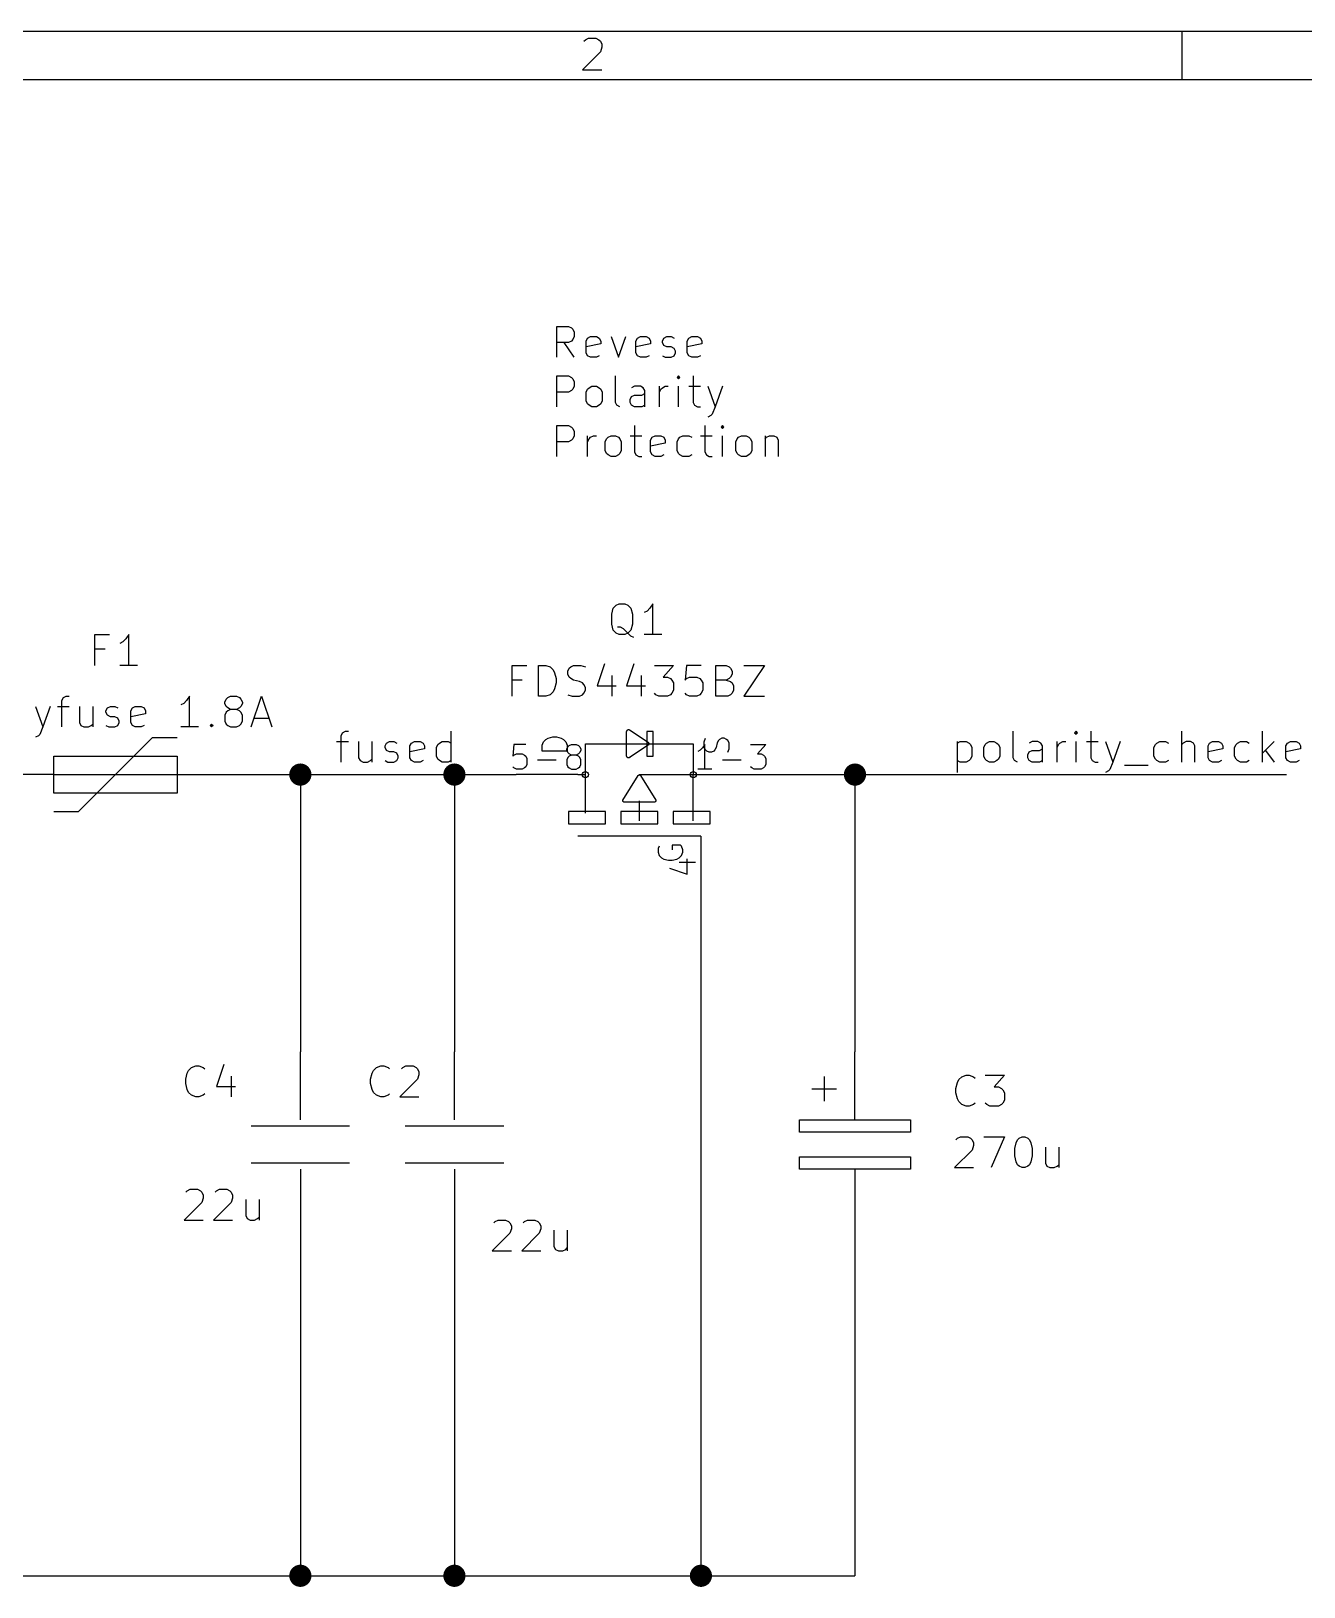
# Model space of a CAD drawing. Extents: x 0.4 to 11.3, y -7.9 to -0.4.
# Drawn here: x 2.463 to 4.528, y -2.918 to -0.394 of the extents above; entities that cross this region are included whole.
import ezdxf

# ---------------------------------------------------------------- set-up
doc = ezdxf.new("R2010")
doc.units = 0
doc.header["$MEASUREMENT"] = 0
for name, color, linetype in [('BLUE3', 171, 'CONTINUOUS'), ('CYAN2', 4, 'CONTINUOUS'), ('GRAY1', 251, 'CONTINUOUS'), ('GREEN3', 91, 'CONTINUOUS'), ('RED2', 1, 'CONTINUOUS'), ('RED3', 11, 'CONTINUOUS')]:
    doc.layers.add(name, color=color, linetype=linetype)

msp = doc.modelspace()

# ---------------------------------------------------------------- linework, layer by layer
at = {"layer": 'BLUE3', "linetype": 'CONTINUOUS'}
for p, q in [((3.31601, -0.922709), (3.31601, -0.872709)), ((3.31601, -0.872709), (3.33506, -0.872709)), ((3.33506, -0.872709), (3.33982, -0.875091)), ((3.33982, -0.875091), (3.3422, -0.877472)), ((3.3422, -0.877472), (3.34458, -0.882232)), ((3.34458, -0.882232), (3.34458, -0.889378)), ((3.33506, -0.898902), (3.31601, -0.898902)), ((3.34458, -0.922709), (3.32792, -0.898902)), ((3.33982, -0.89652), (3.33506, -0.898902)), ((3.3422, -0.894138), (3.33982, -0.89652)), ((3.34458, -0.889378), (3.3422, -0.894138)), ((3.36363, -0.89652), (3.36601, -0.891756)), ((3.36363, -0.915567), (3.36363, -0.89652)), ((3.38744, -0.90128), (3.36363, -0.906043)), ((3.36601, -0.891756), (3.37078, -0.889378)), ((3.37078, -0.889378), (3.3803, -0.889378)), ((3.3803, -0.889378), (3.38506, -0.891756)), ((3.38506, -0.891756), (3.38744, -0.89652)), ((3.38744, -0.89652), (3.38744, -0.90128)), ((3.40411, -0.889378), (3.41602, -0.922709)), ((3.41602, -0.922709), (3.42792, -0.889378)), ((3.44459, -0.89652), (3.44696, -0.891756)), ((3.44459, -0.915567), (3.44459, -0.89652)), ((3.46839, -0.90128), (3.44459, -0.906043)), ((3.44696, -0.891756), (3.45173, -0.889378)), ((3.45173, -0.889378), (3.46125, -0.889378)), ((3.46125, -0.889378), (3.46601, -0.891756)), ((3.46601, -0.891756), (3.46839, -0.89652)), ((3.46839, -0.89652), (3.46839, -0.90128)), ((3.48744, -0.89652), (3.48982, -0.891756)), ((3.48744, -0.898902), (3.48744, -0.89652)), ((3.48982, -0.903661), (3.48744, -0.898902)), ((3.48982, -0.891756), (3.49459, -0.889378)), ((3.49459, -0.906043), (3.48982, -0.903661)), ((3.49459, -0.889378), (3.50173, -0.889378)), ((3.50173, -0.906043), (3.49459, -0.906043)), ((3.50173, -0.889378), (3.50649, -0.891756)), ((3.50649, -0.908425), (3.50173, -0.906043)), ((3.50887, -0.913185), (3.50649, -0.908425)), ((3.52792, -0.89652), (3.5303, -0.891756)), ((3.52792, -0.915567), (3.52792, -0.89652)), ((3.55173, -0.90128), (3.52792, -0.906043)), ((3.5303, -0.891756), (3.53506, -0.889378)), ((3.53506, -0.889378), (3.54459, -0.889378)), ((3.54459, -0.889378), (3.54935, -0.891756)), ((3.54935, -0.891756), (3.55173, -0.89652)), ((3.55173, -0.89652), (3.55173, -0.90128)), ((3.36601, -0.920331), (3.36363, -0.915567)), ((3.37078, -0.922709), (3.36601, -0.920331)), ((3.3803, -0.922709), (3.37078, -0.922709)), ((3.38506, -0.920331), (3.3803, -0.922709)), ((3.44696, -0.920331), (3.44459, -0.915567)), ((3.45173, -0.922709), (3.44696, -0.920331)), ((3.46125, -0.922709), (3.45173, -0.922709)), ((3.46601, -0.920331), (3.46125, -0.922709)), ((3.48744, -0.920331), (3.4922, -0.922709)), ((3.4922, -0.922709), (3.50173, -0.922709)), ((3.50173, -0.922709), (3.50649, -0.920331)), ((3.50649, -0.920331), (3.50887, -0.915567)), ((3.50887, -0.915567), (3.50887, -0.913185)), ((3.5303, -0.920331), (3.52792, -0.915567)), ((3.53506, -0.922709), (3.5303, -0.920331)), ((3.54459, -0.922709), (3.53506, -0.922709)), ((3.54935, -0.920331), (3.54459, -0.922709)), ((3.31601, -1.00321), (3.31601, -0.953209)), ((3.31601, -0.953209), (3.33506, -0.953209)), ((3.33506, -0.953209), (3.33982, -0.955591)), ((3.33982, -0.955591), (3.3422, -0.957972)), ((3.3422, -0.957972), (3.34458, -0.962732)), ((3.41125, -0.996067), (3.41125, -0.953209)), ((3.51363, -0.953209), (3.51125, -0.955591)), ((3.51125, -0.955591), (3.51363, -0.957972)), ((3.51601, -0.955591), (3.51363, -0.953209)), ((3.51363, -0.953209), (3.51363, -0.957972)), ((3.51363, -0.957972), (3.51601, -0.955591)), ((3.53744, -0.953209), (3.53744, -0.996067)), ((3.33506, -0.979402), (3.31601, -0.979402)), ((3.33982, -0.97702), (3.33506, -0.979402)), ((3.3422, -0.974638), (3.33982, -0.97702)), ((3.34458, -0.969878), (3.3422, -0.974638)), ((3.34458, -0.962732), (3.34458, -0.969878)), ((3.36363, -0.979402), (3.36601, -0.974638)), ((3.36363, -0.993685), (3.36363, -0.979402)), ((3.36601, -0.974638), (3.36839, -0.972256)), ((3.36839, -0.972256), (3.37316, -0.969878)), ((3.37316, -0.969878), (3.3803, -0.969878)), ((3.3803, -0.969878), (3.38506, -0.972256)), ((3.38506, -0.972256), (3.38744, -0.974638)), ((3.38744, -0.974638), (3.38982, -0.979402)), ((3.38982, -0.979402), (3.38982, -0.993685)), ((3.4422, -0.969878), (3.43744, -0.972256)), ((3.43744, -0.986543), (3.4422, -0.984161)), ((3.45172, -0.969878), (3.4422, -0.969878)), ((3.4422, -0.984161), (3.45411, -0.984161)), ((3.45648, -0.972256), (3.45172, -0.969878)), ((3.45411, -0.984161), (3.45887, -0.98178)), ((3.45887, -0.97702), (3.45648, -0.972256)), ((3.45887, -1.00321), (3.45887, -0.97702)), ((3.48267, -1.00321), (3.48267, -0.969878)), ((3.48267, -0.979402), (3.48506, -0.974638)), ((3.48506, -0.974638), (3.48744, -0.972256)), ((3.48744, -0.972256), (3.4922, -0.969878)), ((3.4922, -0.969878), (3.49696, -0.969878)), ((3.51363, -1.00321), (3.51363, -0.969878)), ((3.5303, -0.969878), (3.54934, -0.969878)), ((3.56125, -0.969878), (3.57315, -1.00321)), ((3.58506, -0.969878), (3.57315, -1.00321)), ((3.36601, -0.998449), (3.36363, -0.993685)), ((3.36839, -1.00083), (3.36601, -0.998449)), ((3.37316, -1.00321), (3.36839, -1.00083)), ((3.3803, -1.00321), (3.37316, -1.00321)), ((3.38506, -1.00083), (3.3803, -1.00321)), ((3.38744, -0.998449), (3.38506, -1.00083)), ((3.38982, -0.993685), (3.38744, -0.998449)), ((3.41363, -1.00083), (3.41125, -0.996067)), ((3.41839, -1.00321), (3.41363, -1.00083)), ((3.43506, -0.991303), (3.43744, -0.986543)), ((3.43506, -0.996067), (3.43506, -0.991303)), ((3.43744, -1.00083), (3.43506, -0.996067)), ((3.4422, -1.00321), (3.43744, -1.00083)), ((3.45411, -1.00321), (3.4422, -1.00321)), ((3.45887, -1.00083), (3.45411, -1.00321)), ((3.53744, -0.996067), (3.53982, -1.00083)), ((3.53982, -1.00083), (3.54458, -1.00321)), ((3.54458, -1.00321), (3.54934, -1.00321)), ((3.57315, -1.00321), (3.56839, -1.01511)), ((3.31601, -1.08371), (3.31601, -1.03371)), ((3.31601, -1.03371), (3.33506, -1.03371)), ((3.33506, -1.03371), (3.33982, -1.03609)), ((3.4422, -1.03371), (3.4422, -1.07657)), ((3.55649, -1.03371), (3.55649, -1.07657)), ((3.56601, -1.0175), (3.56125, -1.01988)), ((3.56839, -1.01511), (3.56601, -1.0175)), ((3.58506, -1.03371), (3.58268, -1.03609)), ((3.58744, -1.03609), (3.58506, -1.03371)), ((3.58506, -1.03371), (3.58506, -1.03847)), ((3.33506, -1.0599), (3.31601, -1.0599)), ((3.33982, -1.05752), (3.33506, -1.0599)), ((3.33982, -1.03609), (3.3422, -1.03847)), ((3.3422, -1.05514), (3.33982, -1.05752)), ((3.3422, -1.03847), (3.34458, -1.04323)), ((3.34458, -1.05038), (3.3422, -1.05514)), ((3.34458, -1.04323), (3.34458, -1.05038)), ((3.36601, -1.08371), (3.36601, -1.05038)), ((3.36601, -1.0599), (3.36839, -1.05514)), ((3.36839, -1.05514), (3.37078, -1.05276)), ((3.37078, -1.05276), (3.37554, -1.05038)), ((3.37554, -1.05038), (3.3803, -1.05038)), ((3.39459, -1.0599), (3.39696, -1.05514)), ((3.39459, -1.07419), (3.39459, -1.0599)), ((3.39696, -1.05514), (3.39935, -1.05276)), ((3.39935, -1.05276), (3.40411, -1.05038)), ((3.40411, -1.05038), (3.41125, -1.05038)), ((3.41125, -1.05038), (3.41601, -1.05276)), ((3.41601, -1.05276), (3.41839, -1.05514)), ((3.41839, -1.05514), (3.42078, -1.0599)), ((3.42078, -1.0599), (3.42078, -1.07419)), ((3.43506, -1.05038), (3.45411, -1.05038)), ((3.46839, -1.05752), (3.47077, -1.05276)), ((3.46839, -1.07657), (3.46839, -1.05752)), ((3.47077, -1.05276), (3.47554, -1.05038)), ((3.47554, -1.05038), (3.48506, -1.05038)), ((3.48506, -1.05038), (3.48982, -1.05276)), ((3.48982, -1.05276), (3.4922, -1.05752)), ((3.4922, -1.05752), (3.4922, -1.06228)), ((3.51125, -1.0599), (3.51363, -1.05514)), ((3.51125, -1.07419), (3.51125, -1.0599)), ((3.51363, -1.05514), (3.51601, -1.05276)), ((3.51601, -1.05276), (3.52078, -1.05038)), ((3.52078, -1.05038), (3.5303, -1.05038)), ((3.5303, -1.05038), (3.53506, -1.05276)), ((3.54935, -1.05038), (3.56839, -1.05038)), ((3.58268, -1.03609), (3.58506, -1.03847)), ((3.58506, -1.03847), (3.58744, -1.03609)), ((3.58506, -1.08371), (3.58506, -1.05038)), ((3.60649, -1.0599), (3.60887, -1.05514)), ((3.60649, -1.07419), (3.60649, -1.0599)), ((3.60887, -1.05514), (3.61125, -1.05276)), ((3.61125, -1.05276), (3.61602, -1.05038)), ((3.61602, -1.05038), (3.62316, -1.05038)), ((3.62316, -1.05038), (3.62792, -1.05276)), ((3.62792, -1.05276), (3.6303, -1.05514)), ((3.6303, -1.05514), (3.63268, -1.0599)), ((3.63268, -1.0599), (3.63268, -1.07419)), ((3.65411, -1.05038), (3.65411, -1.08371)), ((3.65411, -1.05514), (3.65649, -1.05276)), ((3.65649, -1.05276), (3.66125, -1.05038)), ((3.66125, -1.05038), (3.66839, -1.05038)), ((3.66839, -1.05038), (3.67315, -1.05276)), ((3.67315, -1.05276), (3.67554, -1.05752)), ((3.67554, -1.05752), (3.67554, -1.08371)), ((3.39696, -1.07895), (3.39459, -1.07419)), ((3.39935, -1.08133), (3.39696, -1.07895)), ((3.40411, -1.08371), (3.39935, -1.08133)), ((3.41125, -1.08371), (3.40411, -1.08371)), ((3.41601, -1.08133), (3.41125, -1.08371)), ((3.41839, -1.07895), (3.41601, -1.08133)), ((3.42078, -1.07419), (3.41839, -1.07895)), ((3.4422, -1.07657), (3.44458, -1.08133)), ((3.44458, -1.08133), (3.44935, -1.08371)), ((3.44935, -1.08371), (3.45411, -1.08371)), ((3.4922, -1.06228), (3.46839, -1.06704)), ((3.47077, -1.08133), (3.46839, -1.07657)), ((3.47554, -1.08371), (3.47077, -1.08133)), ((3.48506, -1.08371), (3.47554, -1.08371)), ((3.48982, -1.08133), (3.48506, -1.08371)), ((3.51363, -1.07895), (3.51125, -1.07419)), ((3.51601, -1.08133), (3.51363, -1.07895)), ((3.52078, -1.08371), (3.51601, -1.08133)), ((3.5303, -1.08371), (3.52078, -1.08371)), ((3.53506, -1.08133), (3.5303, -1.08371)), ((3.55649, -1.07657), (3.55887, -1.08133)), ((3.55887, -1.08133), (3.56363, -1.08371)), ((3.56363, -1.08371), (3.56839, -1.08371)), ((3.60887, -1.07895), (3.60649, -1.07419)), ((3.61125, -1.08133), (3.60887, -1.07895)), ((3.61602, -1.08371), (3.61125, -1.08133)), ((3.62316, -1.08371), (3.61602, -1.08371)), ((3.62792, -1.08133), (3.62316, -1.08371)), ((3.6303, -1.07895), (3.62792, -1.08133)), ((3.63268, -1.07419), (3.6303, -1.07895))]:
    msp.add_line(p, q, dxfattribs=at)
at = {"layer": 'CYAN2', "linetype": 'CONTINUOUS'}
for p, q in [((3.40538, -1.33947), (3.40776, -1.32995)), ((3.40776, -1.32995), (3.41252, -1.32519)), ((3.41252, -1.32519), (3.41728, -1.3228)), ((3.41728, -1.3228), (3.4268, -1.3228)), ((3.4268, -1.3228), (3.43157, -1.32519)), ((3.43157, -1.32519), (3.43633, -1.32995)), ((3.43633, -1.32995), (3.43871, -1.33947)), ((3.46252, -1.33471), (3.45776, -1.33709)), ((3.46728, -1.32995), (3.46252, -1.33471)), ((3.47204, -1.3228), (3.46728, -1.32995)), ((3.47204, -1.3728), (3.47204, -1.3228)), ((3.40538, -1.35614), (3.40538, -1.33947)), ((3.40776, -1.36566), (3.40538, -1.35614)), ((3.41966, -1.3609), (3.4149, -1.3609)), ((3.42443, -1.36328), (3.41966, -1.3609)), ((3.43871, -1.35614), (3.43633, -1.36566)), ((3.43871, -1.33947), (3.43871, -1.35614)), ((2.56666, -1.4228), (2.56666, -1.3728)), ((2.56666, -1.3728), (2.59047, -1.3728)), ((2.6119, -1.38471), (2.60714, -1.38709)), ((2.61667, -1.37995), (2.6119, -1.38471)), ((2.62143, -1.3728), (2.61667, -1.37995)), ((2.62143, -1.4228), (2.62143, -1.3728)), ((3.41252, -1.37043), (3.40776, -1.36566)), ((3.41728, -1.3728), (3.41252, -1.37043)), ((3.4268, -1.3728), (3.41728, -1.3728)), ((3.43157, -1.37043), (3.42443, -1.36328)), ((3.43157, -1.37043), (3.4268, -1.3728)), ((3.43633, -1.36566), (3.43157, -1.37043)), ((3.43633, -1.37519), (3.43157, -1.37043)), ((3.44109, -1.37757), (3.43633, -1.37519)), ((3.48633, -1.3728), (3.45776, -1.3728)), ((2.58333, -1.39661), (2.56666, -1.39661)), ((2.63571, -1.4228), (2.60714, -1.4228)), ((3.24347, -1.4728), (3.24347, -1.4228)), ((3.24347, -1.4228), (3.26728, -1.4228)), ((3.28633, -1.4728), (3.28633, -1.4228)), ((3.28633, -1.4228), (3.29824, -1.4228)), ((3.29824, -1.4228), (3.30538, -1.42519)), ((3.30538, -1.42519), (3.31014, -1.42995)), ((3.31014, -1.42995), (3.31252, -1.43471)), ((3.31252, -1.43471), (3.3149, -1.44423)), ((3.33395, -1.43233), (3.33633, -1.42757)), ((3.33395, -1.43709), (3.33395, -1.43233)), ((3.33633, -1.44185), (3.33395, -1.43709)), ((3.33633, -1.42757), (3.33871, -1.42519)), ((3.33871, -1.42519), (3.34348, -1.4228)), ((3.34348, -1.4228), (3.35538, -1.4228)), ((3.35538, -1.4228), (3.36252, -1.42519)), ((3.39347, -1.42043), (3.38157, -1.45614)), ((3.44109, -1.42043), (3.42919, -1.45614)), ((3.47443, -1.4228), (3.50538, -1.4228)), ((3.50538, -1.4228), (3.48871, -1.44185)), ((3.5268, -1.4228), (3.52443, -1.44661)), ((3.55061, -1.4228), (3.5268, -1.4228)), ((3.57442, -1.4728), (3.57442, -1.4228)), ((3.57442, -1.4228), (3.59109, -1.4228)), ((3.59109, -1.4228), (3.59585, -1.42519)), ((3.59585, -1.42519), (3.59823, -1.42757)), ((3.59823, -1.42757), (3.60061, -1.43233)), ((3.60061, -1.43709), (3.59823, -1.44185)), ((3.60061, -1.43233), (3.60061, -1.43709)), ((3.61966, -1.4228), (3.65299, -1.4228)), ((3.65299, -1.4228), (3.61966, -1.4728)), ((3.26014, -1.44661), (3.24347, -1.44661)), ((3.31252, -1.4609), (3.31014, -1.46566)), ((3.3149, -1.45137), (3.31252, -1.4609)), ((3.3149, -1.44423), (3.3149, -1.45137)), ((3.33871, -1.44423), (3.33633, -1.44185)), ((3.34348, -1.44661), (3.33871, -1.44423)), ((3.353, -1.449), (3.34348, -1.44661)), ((3.35776, -1.45137), (3.353, -1.449)), ((3.36014, -1.45376), (3.35776, -1.45137)), ((3.36252, -1.45852), (3.36014, -1.45376)), ((3.36014, -1.46804), (3.36252, -1.46328)), ((3.36252, -1.46328), (3.36252, -1.45852)), ((3.38157, -1.45614), (3.41252, -1.45614)), ((3.40538, -1.43947), (3.40538, -1.4728)), ((3.42919, -1.45614), (3.46014, -1.45614)), ((3.453, -1.43947), (3.453, -1.4728)), ((3.48871, -1.44185), (3.49585, -1.44185)), ((3.49585, -1.44185), (3.50061, -1.44423)), ((3.50061, -1.44423), (3.503, -1.44661)), ((3.503, -1.44661), (3.50538, -1.45137)), ((3.50538, -1.46328), (3.503, -1.46804)), ((3.50538, -1.45137), (3.50538, -1.46328)), ((3.52443, -1.44661), (3.5268, -1.44423)), ((3.5268, -1.44423), (3.53157, -1.44185)), ((3.53157, -1.44185), (3.54347, -1.44185)), ((3.54347, -1.44185), (3.54823, -1.44423)), ((3.54823, -1.44423), (3.55061, -1.44661)), ((3.55061, -1.44661), (3.553, -1.45137)), ((3.553, -1.46328), (3.55061, -1.46804)), ((3.553, -1.45137), (3.553, -1.46328)), ((3.59109, -1.44661), (3.57442, -1.44661)), ((3.59585, -1.44423), (3.59109, -1.44661)), ((3.59109, -1.44661), (3.59823, -1.449)), ((3.59823, -1.44185), (3.59585, -1.44423)), ((3.59823, -1.449), (3.60061, -1.45137)), ((3.60061, -1.45137), (3.60299, -1.45614)), ((3.60299, -1.46328), (3.60061, -1.46804)), ((3.60299, -1.45614), (3.60299, -1.46328)), ((2.51309, -1.47995), (2.51547, -1.47519)), ((2.51309, -1.5228), (2.51309, -1.47995)), ((2.51547, -1.47519), (2.52024, -1.4728)), ((2.52024, -1.4728), (2.525, -1.4728)), ((2.71071, -1.48471), (2.70595, -1.48709)), ((2.71547, -1.47995), (2.71071, -1.48471)), ((2.72023, -1.4728), (2.71547, -1.47995)), ((2.72023, -1.5228), (2.72023, -1.4728)), ((2.77738, -1.48233), (2.77976, -1.47757)), ((2.77738, -1.48471), (2.77738, -1.48233)), ((2.77976, -1.48947), (2.77738, -1.48471)), ((2.77976, -1.47757), (2.78214, -1.47519)), ((2.78214, -1.47519), (2.7869, -1.4728)), ((2.7869, -1.4728), (2.79643, -1.4728)), ((2.79643, -1.4728), (2.80119, -1.47519)), ((2.80119, -1.47519), (2.80357, -1.47757)), ((2.80357, -1.47757), (2.80595, -1.48233)), ((2.80595, -1.48471), (2.80357, -1.48947)), ((2.80595, -1.48233), (2.80595, -1.48471)), ((2.82023, -1.5228), (2.8369, -1.4728)), ((2.8369, -1.4728), (2.85357, -1.5228)), ((3.29824, -1.4728), (3.28633, -1.4728)), ((3.30538, -1.47043), (3.29824, -1.4728)), ((3.31014, -1.46566), (3.30538, -1.47043)), ((3.33395, -1.47043), (3.34109, -1.4728)), ((3.34109, -1.4728), (3.353, -1.4728)), ((3.353, -1.4728), (3.35776, -1.47043)), ((3.35776, -1.47043), (3.36014, -1.46804)), ((3.47681, -1.47043), (3.47443, -1.46804)), ((3.48157, -1.4728), (3.47681, -1.47043)), ((3.49585, -1.4728), (3.48157, -1.4728)), ((3.50061, -1.47043), (3.49585, -1.4728)), ((3.503, -1.46804), (3.50061, -1.47043)), ((3.5268, -1.47043), (3.52443, -1.46804)), ((3.53157, -1.4728), (3.5268, -1.47043)), ((3.54347, -1.4728), (3.53157, -1.4728)), ((3.54823, -1.47043), (3.54347, -1.4728)), ((3.55061, -1.46804), (3.54823, -1.47043)), ((3.59347, -1.4728), (3.57442, -1.4728)), ((3.59823, -1.47043), (3.59347, -1.4728)), ((3.60061, -1.46804), (3.59823, -1.47043)), ((3.61966, -1.4728), (3.65299, -1.4728)), ((2.47024, -1.48947), (2.48214, -1.5228)), ((2.49404, -1.48947), (2.48214, -1.5228)), ((2.50595, -1.48947), (2.525, -1.48947)), ((2.54166, -1.48947), (2.54166, -1.51566)), ((2.56309, -1.48947), (2.56309, -1.5228)), ((2.58452, -1.49661), (2.5869, -1.49185)), ((2.58452, -1.499), (2.58452, -1.49661)), ((2.5869, -1.50376), (2.58452, -1.499)), ((2.5869, -1.49185), (2.59166, -1.48947)), ((2.59166, -1.50614), (2.5869, -1.50376)), ((2.59166, -1.48947), (2.5988, -1.48947)), ((2.5988, -1.50614), (2.59166, -1.50614)), ((2.5988, -1.48947), (2.60357, -1.49185)), ((2.60357, -1.50852), (2.5988, -1.50614)), ((2.60594, -1.51328), (2.60357, -1.50852)), ((2.60594, -1.51566), (2.60594, -1.51328)), ((2.625, -1.49661), (2.62737, -1.49185)), ((2.625, -1.51566), (2.625, -1.49661)), ((2.6488, -1.50137), (2.625, -1.50614)), ((2.62737, -1.49185), (2.63214, -1.48947)), ((2.63214, -1.48947), (2.64166, -1.48947)), ((2.64166, -1.48947), (2.64642, -1.49185)), ((2.64642, -1.49185), (2.6488, -1.49661)), ((2.6488, -1.49661), (2.6488, -1.50137)), ((2.77976, -1.499), (2.77738, -1.50376)), ((2.77738, -1.50376), (2.77738, -1.51328)), ((2.77738, -1.51328), (2.77976, -1.51804)), ((2.78214, -1.49185), (2.77976, -1.48947)), ((2.78214, -1.49661), (2.77976, -1.499)), ((2.7869, -1.49423), (2.78214, -1.49185)), ((2.7869, -1.49423), (2.78214, -1.49661)), ((2.79643, -1.49423), (2.7869, -1.49423)), ((2.80119, -1.49185), (2.79643, -1.49423)), ((2.80119, -1.49661), (2.79643, -1.49423)), ((2.80357, -1.48947), (2.80119, -1.49185)), ((2.80357, -1.499), (2.80119, -1.49661)), ((2.80595, -1.50376), (2.80357, -1.499)), ((2.80357, -1.51804), (2.80595, -1.51328)), ((2.80595, -1.51328), (2.80595, -1.50376)), ((2.825, -1.50852), (2.8488, -1.50852)), ((2.475, -1.53709), (2.47024, -1.53947)), ((2.47738, -1.53471), (2.475, -1.53709)), ((2.48214, -1.5228), (2.47738, -1.53471)), ((2.54166, -1.51566), (2.54404, -1.52043)), ((2.54404, -1.52043), (2.54881, -1.5228)), ((2.54881, -1.5228), (2.55595, -1.5228)), ((2.55595, -1.5228), (2.56071, -1.52043)), ((2.56071, -1.52043), (2.56309, -1.51804)), ((2.58452, -1.52043), (2.58928, -1.5228)), ((2.58928, -1.5228), (2.5988, -1.5228)), ((2.5988, -1.5228), (2.60357, -1.52043)), ((2.60357, -1.52043), (2.60594, -1.51566)), ((2.62737, -1.52043), (2.625, -1.51566)), ((2.63214, -1.5228), (2.62737, -1.52043)), ((2.64166, -1.5228), (2.63214, -1.5228)), ((2.64642, -1.52043), (2.64166, -1.5228)), ((2.73452, -1.5228), (2.70595, -1.5228)), ((2.75357, -1.52043), (2.75594, -1.51804)), ((2.75594, -1.5228), (2.75357, -1.52043)), ((2.75594, -1.51804), (2.75833, -1.52043)), ((2.75594, -1.51804), (2.75594, -1.5228)), ((2.75833, -1.52043), (2.75594, -1.5228)), ((2.77976, -1.51804), (2.78214, -1.52043)), ((2.78214, -1.52043), (2.7869, -1.5228)), ((2.7869, -1.5228), (2.79643, -1.5228)), ((2.79643, -1.5228), (2.80119, -1.52043)), ((2.80119, -1.52043), (2.80357, -1.51804)), ((2.7139, -2.09423), (2.71628, -2.08471)), ((2.7139, -2.10137), (2.7139, -2.09423)), ((2.71628, -2.08471), (2.71866, -2.07995)), ((2.71866, -2.07995), (2.72343, -2.07519)), ((2.72343, -2.07519), (2.73057, -2.0728)), ((2.73057, -2.0728), (2.73533, -2.0728)), ((2.73533, -2.0728), (2.74247, -2.07519)), ((2.74247, -2.07519), (2.74485, -2.07757)), ((2.7758, -2.07043), (2.7639, -2.10614)), ((2.78771, -2.08947), (2.78771, -2.1228)), ((3.0139, -2.09423), (3.01628, -2.08471)), ((3.0139, -2.10137), (3.0139, -2.09423)), ((3.01628, -2.08471), (3.01866, -2.07995)), ((3.01866, -2.07995), (3.02343, -2.07519)), ((3.02343, -2.07519), (3.03057, -2.0728)), ((3.03057, -2.0728), (3.03533, -2.0728)), ((3.03533, -2.0728), (3.04247, -2.07519)), ((3.04247, -2.07519), (3.04485, -2.07757)), ((3.09009, -2.09423), (3.06152, -2.1228)), ((3.0639, -2.07757), (3.06628, -2.07519)), ((3.06628, -2.07519), (3.07104, -2.0728)), ((3.07104, -2.0728), (3.08295, -2.0728)), ((3.08295, -2.0728), (3.08771, -2.07519)), ((3.08771, -2.07519), (3.09009, -2.07757)), ((3.09009, -2.07757), (3.09247, -2.08233)), ((3.09247, -2.08709), (3.09009, -2.09423)), ((3.09247, -2.08233), (3.09247, -2.08709)), ((3.96628, -2.09971), (3.96866, -2.09495)), ((3.96866, -2.09495), (3.97343, -2.09019)), ((3.97343, -2.09019), (3.98057, -2.0878)), ((3.98057, -2.0878), (3.98533, -2.0878)), ((3.98533, -2.0878), (3.99247, -2.09019)), ((3.99247, -2.09019), (3.99485, -2.09257)), ((4.01152, -2.0878), (4.04247, -2.0878)), ((4.04247, -2.0878), (4.0258, -2.10685)), ((2.71628, -2.1109), (2.7139, -2.10137)), ((2.71866, -2.11566), (2.71628, -2.1109)), ((2.72343, -2.12043), (2.71866, -2.11566)), ((2.74485, -2.11804), (2.74247, -2.12043)), ((2.7639, -2.10614), (2.79485, -2.10614)), ((3.01628, -2.1109), (3.0139, -2.10137)), ((3.01866, -2.11566), (3.01628, -2.1109)), ((3.02343, -2.12043), (3.01866, -2.11566)), ((3.04485, -2.11804), (3.04247, -2.12043)), ((3.9639, -2.10923), (3.96628, -2.09971)), ((3.9639, -2.11637), (3.9639, -2.10923)), ((3.96628, -2.1259), (3.9639, -2.11637)), ((4.0258, -2.10685), (4.03295, -2.10685)), ((4.03295, -2.10685), (4.03771, -2.10923)), ((4.03771, -2.10923), (4.04009, -2.11161)), ((4.04009, -2.11161), (4.04247, -2.11637)), ((4.04247, -2.11637), (4.04247, -2.12828)), ((2.73057, -2.1228), (2.72343, -2.12043)), ((2.73533, -2.1228), (2.73057, -2.1228)), ((2.74247, -2.12043), (2.73533, -2.1228)), ((3.03057, -2.1228), (3.02343, -2.12043)), ((3.03533, -2.1228), (3.03057, -2.1228)), ((3.04247, -2.12043), (3.03533, -2.1228)), ((3.06152, -2.1228), (3.09247, -2.1228)), ((3.96866, -2.13066), (3.96628, -2.1259)), ((3.97343, -2.13543), (3.96866, -2.13066)), ((3.98057, -2.1378), (3.97343, -2.13543)), ((3.98533, -2.1378), (3.98057, -2.1378)), ((3.99247, -2.13543), (3.98533, -2.1378)), ((3.99485, -2.13304), (3.99247, -2.13543)), ((4.0139, -2.13543), (4.01152, -2.13304)), ((4.01866, -2.1378), (4.0139, -2.13543)), ((4.03295, -2.1378), (4.01866, -2.1378)), ((4.03771, -2.13543), (4.03295, -2.1378)), ((4.04009, -2.13304), (4.03771, -2.13543)), ((4.04247, -2.12828), (4.04009, -2.13304)), ((3.9639, -2.19257), (3.96628, -2.19019)), ((3.96628, -2.19019), (3.97104, -2.1878)), ((3.97104, -2.1878), (3.98295, -2.1878)), ((3.98295, -2.1878), (3.98771, -2.19019)), ((3.98771, -2.19019), (3.99009, -2.19257)), ((3.99009, -2.19257), (3.99247, -2.19733)), ((4.00914, -2.1878), (4.04247, -2.1878)), ((4.04247, -2.1878), (4.02104, -2.2378)), ((4.06152, -2.19733), (4.0639, -2.19257)), ((4.0639, -2.19257), (4.06628, -2.19019)), ((4.06628, -2.19019), (4.07104, -2.1878)), ((4.07104, -2.1878), (4.0758, -2.1878)), ((4.0758, -2.1878), (4.08056, -2.19019)), ((4.08056, -2.19019), (4.08294, -2.19257)), ((4.08294, -2.19257), (4.08533, -2.19733)), ((3.99009, -2.20923), (3.96152, -2.2378)), ((3.99247, -2.20209), (3.99009, -2.20923)), ((3.99247, -2.19733), (3.99247, -2.20209)), ((4.05914, -2.20685), (4.06152, -2.19733)), ((4.05914, -2.21876), (4.05914, -2.20685)), ((4.06152, -2.22828), (4.05914, -2.21876)), ((4.08533, -2.19733), (4.08771, -2.20685)), ((4.08771, -2.21876), (4.08533, -2.22828)), ((4.08771, -2.20685), (4.08771, -2.21876)), ((4.10913, -2.20447), (4.10913, -2.23066)), ((4.13056, -2.20447), (4.13056, -2.2378)), ((3.96152, -2.2378), (3.99247, -2.2378)), ((4.0639, -2.23304), (4.06152, -2.22828)), ((4.06628, -2.23543), (4.0639, -2.23304)), ((4.07104, -2.2378), (4.06628, -2.23543)), ((4.0758, -2.2378), (4.07104, -2.2378)), ((4.08056, -2.23543), (4.0758, -2.2378)), ((4.08294, -2.23304), (4.08056, -2.23543)), ((4.08533, -2.22828), (4.08294, -2.23304)), ((4.10913, -2.23066), (4.11152, -2.23543)), ((4.11152, -2.23543), (4.11628, -2.2378)), ((4.11628, -2.2378), (4.12342, -2.2378)), ((4.12342, -2.2378), (4.12818, -2.23543)), ((4.12818, -2.23543), (4.13056, -2.23304)), ((2.74009, -2.29423), (2.71152, -2.3228)), ((2.7139, -2.27757), (2.71628, -2.27519)), ((2.71628, -2.27519), (2.72104, -2.2728)), ((2.72104, -2.2728), (2.73295, -2.2728)), ((2.73295, -2.2728), (2.73771, -2.27519)), ((2.73771, -2.27519), (2.74009, -2.27757)), ((2.74009, -2.27757), (2.74247, -2.28233)), ((2.74247, -2.28709), (2.74009, -2.29423)), ((2.74247, -2.28233), (2.74247, -2.28709)), ((2.78771, -2.29423), (2.75914, -2.3228)), ((2.76152, -2.27757), (2.7639, -2.27519)), ((2.7639, -2.27519), (2.76866, -2.2728)), ((2.76866, -2.2728), (2.78057, -2.2728)), ((2.78057, -2.2728), (2.78533, -2.27519)), ((2.78533, -2.27519), (2.78771, -2.27757)), ((2.78771, -2.27757), (2.79009, -2.28233)), ((2.79009, -2.28709), (2.78771, -2.29423)), ((2.79009, -2.28233), (2.79009, -2.28709)), ((2.81152, -2.28947), (2.81152, -2.31566)), ((2.83294, -2.28947), (2.83294, -2.3228)), ((2.81152, -2.31566), (2.8139, -2.32043)), ((2.8139, -2.32043), (2.81866, -2.3228)), ((2.8258, -2.3228), (2.83056, -2.32043)), ((2.83056, -2.32043), (2.83294, -2.31804)), ((2.71152, -2.3228), (2.74247, -2.3228)), ((2.75914, -2.3228), (2.79009, -2.3228)), ((2.81866, -2.3228), (2.8258, -2.3228)), ((3.24009, -2.34423), (3.21152, -2.3728)), ((3.2139, -2.32757), (3.21628, -2.32519)), ((3.21628, -2.32519), (3.22104, -2.3228)), ((3.22104, -2.3228), (3.23295, -2.3228)), ((3.23295, -2.3228), (3.23771, -2.32519)), ((3.23771, -2.32519), (3.24009, -2.32757)), ((3.24009, -2.32757), (3.24247, -2.33233)), ((3.24247, -2.33709), (3.24009, -2.34423)), ((3.24247, -2.33233), (3.24247, -2.33709)), ((3.28771, -2.34423), (3.25914, -2.3728)), ((3.26152, -2.32757), (3.2639, -2.32519)), ((3.2639, -2.32519), (3.26866, -2.3228)), ((3.26866, -2.3228), (3.28057, -2.3228)), ((3.28057, -2.3228), (3.28533, -2.32519)), ((3.28533, -2.32519), (3.28771, -2.32757)), ((3.28771, -2.32757), (3.29009, -2.33233)), ((3.29009, -2.33709), (3.28771, -2.34423)), ((3.29009, -2.33233), (3.29009, -2.33709)), ((3.31152, -2.33947), (3.31152, -2.36566)), ((3.33294, -2.33947), (3.33294, -2.3728)), ((3.21152, -2.3728), (3.24247, -2.3728)), ((3.25914, -2.3728), (3.29009, -2.3728)), ((3.31152, -2.36566), (3.3139, -2.37043)), ((3.3139, -2.37043), (3.31866, -2.3728)), ((3.31866, -2.3728), (3.3258, -2.3728)), ((3.3258, -2.3728), (3.33056, -2.37043)), ((3.33056, -2.37043), (3.33294, -2.36804))]:
    msp.add_line(p, q, dxfattribs=at)
at = {"layer": 'GRAY1', "linetype": 'CONTINUOUS'}
for p, q in [((2.96601, -1.53694), (2.96839, -1.53218)), ((2.96601, -1.5798), (2.96601, -1.53694)), ((2.96839, -1.53218), (2.97316, -1.5298)), ((2.97316, -1.5298), (2.97792, -1.5298)), ((3.14458, -1.5798), (3.14458, -1.5298)), ((4.05648, -1.57266), (4.05648, -1.5298)), ((4.15886, -1.5298), (4.15648, -1.53218)), ((4.15648, -1.53218), (4.15886, -1.53456)), ((4.16124, -1.53218), (4.15886, -1.5298)), ((4.15886, -1.5298), (4.15886, -1.53456)), ((4.15886, -1.53456), (4.16124, -1.53218)), ((4.18267, -1.5298), (4.18267, -1.57266)), ((4.33029, -1.5798), (4.33029, -1.5298)), ((4.46124, -1.5798), (4.46124, -1.5298)), ((2.95887, -1.54647), (2.97792, -1.54647)), ((2.99458, -1.54647), (2.99458, -1.57266)), ((3.01601, -1.54647), (3.01601, -1.5798)), ((3.03744, -1.55361), (3.03982, -1.54885)), ((3.03744, -1.55599), (3.03744, -1.55361)), ((3.03982, -1.56075), (3.03744, -1.55599)), ((3.03982, -1.54885), (3.04458, -1.54647)), ((3.04458, -1.56313), (3.03982, -1.56075)), ((3.04458, -1.54647), (3.05172, -1.54647)), ((3.05172, -1.56313), (3.04458, -1.56313)), ((3.05172, -1.54647), (3.05649, -1.54885)), ((3.05649, -1.56552), (3.05172, -1.56313)), ((3.07792, -1.55361), (3.0803, -1.54885)), ((3.07792, -1.57266), (3.07792, -1.55361)), ((3.10172, -1.55837), (3.07792, -1.56313)), ((3.0803, -1.54885), (3.08506, -1.54647)), ((3.08506, -1.54647), (3.09458, -1.54647)), ((3.09458, -1.54647), (3.09934, -1.54885)), ((3.09934, -1.54885), (3.10172, -1.55361)), ((3.10172, -1.55361), (3.10172, -1.55837)), ((3.12078, -1.55599), (3.12315, -1.55123)), ((3.12078, -1.57028), (3.12078, -1.55599)), ((3.12315, -1.55123), (3.12554, -1.54885)), ((3.12554, -1.54885), (3.1303, -1.54647)), ((3.1303, -1.54647), (3.13982, -1.54647)), ((3.13982, -1.54647), (3.14458, -1.54885)), ((3.96601, -1.54647), (3.96601, -1.59647)), ((3.96601, -1.54885), (3.97078, -1.54647)), ((3.97078, -1.54647), (3.9803, -1.54647)), ((3.9803, -1.54647), (3.98506, -1.54885)), ((3.98506, -1.54885), (3.98744, -1.55123)), ((3.98744, -1.55123), (3.98982, -1.55599)), ((3.98982, -1.55599), (3.98982, -1.57028)), ((4.00887, -1.55599), (4.01125, -1.55123)), ((4.00887, -1.57028), (4.00887, -1.55599)), ((4.01125, -1.55123), (4.01363, -1.54885)), ((4.01363, -1.54885), (4.01839, -1.54647)), ((4.01839, -1.54647), (4.02554, -1.54647)), ((4.02554, -1.54647), (4.0303, -1.54885)), ((4.0303, -1.54885), (4.03268, -1.55123)), ((4.03268, -1.55123), (4.03506, -1.55599)), ((4.03506, -1.55599), (4.03506, -1.57028)), ((4.0803, -1.56789), (4.08267, -1.56313)), ((4.08744, -1.54647), (4.08267, -1.54885)), ((4.08267, -1.56313), (4.08744, -1.56075)), ((4.09696, -1.54647), (4.08744, -1.54647)), ((4.08744, -1.56075), (4.09934, -1.56075)), ((4.10172, -1.54885), (4.09696, -1.54647)), ((4.09934, -1.56075), (4.1041, -1.55837)), ((4.1041, -1.55361), (4.10172, -1.54885)), ((4.1041, -1.5798), (4.1041, -1.55361)), ((4.12791, -1.5798), (4.12791, -1.54647)), ((4.12791, -1.55599), (4.13029, -1.55123)), ((4.13029, -1.55123), (4.13267, -1.54885)), ((4.13267, -1.54885), (4.13743, -1.54647)), ((4.13743, -1.54647), (4.1422, -1.54647)), ((4.15886, -1.5798), (4.15886, -1.54647)), ((4.17553, -1.54647), (4.19458, -1.54647)), ((4.20648, -1.54647), (4.21839, -1.5798)), ((4.23029, -1.54647), (4.21839, -1.5798)), ((4.28506, -1.55599), (4.28743, -1.55123)), ((4.28506, -1.57028), (4.28506, -1.55599)), ((4.28743, -1.55123), (4.28981, -1.54885)), ((4.28981, -1.54885), (4.29458, -1.54647)), ((4.29458, -1.54647), (4.3041, -1.54647)), ((4.3041, -1.54647), (4.30886, -1.54885)), ((4.33267, -1.54885), (4.33029, -1.55123)), ((4.33744, -1.54647), (4.33267, -1.54885)), ((4.34458, -1.54647), (4.33744, -1.54647)), ((4.34934, -1.54885), (4.34458, -1.54647)), ((4.35172, -1.55361), (4.34934, -1.54885)), ((4.35172, -1.5798), (4.35172, -1.55361)), ((4.37315, -1.55361), (4.37553, -1.54885)), ((4.37315, -1.57266), (4.37315, -1.55361)), ((4.39696, -1.55837), (4.37315, -1.56313)), ((4.37553, -1.54885), (4.38029, -1.54647)), ((4.38029, -1.54647), (4.38981, -1.54647)), ((4.38981, -1.54647), (4.39457, -1.54885)), ((4.39457, -1.54885), (4.39696, -1.55361)), ((4.39696, -1.55361), (4.39696, -1.55837)), ((4.41601, -1.55599), (4.41839, -1.55123)), ((4.41601, -1.57028), (4.41601, -1.55599)), ((4.41839, -1.55123), (4.42077, -1.54885)), ((4.42077, -1.54885), (4.42553, -1.54647)), ((4.42553, -1.54647), (4.43506, -1.54647)), ((4.43506, -1.54647), (4.43981, -1.54885)), ((4.48029, -1.54647), (4.46124, -1.56552)), ((4.46601, -1.56075), (4.48029, -1.5798)), ((4.49934, -1.55361), (4.50172, -1.54885)), ((4.49934, -1.57266), (4.49934, -1.55361)), ((4.52315, -1.55837), (4.49934, -1.56313)), ((4.50172, -1.54885), (4.50648, -1.54647)), ((4.50648, -1.54647), (4.51601, -1.54647)), ((4.51601, -1.54647), (4.52077, -1.54885)), ((4.52077, -1.54885), (4.52315, -1.55361)), ((4.52315, -1.55361), (4.52315, -1.55837)), ((2.99458, -1.57266), (2.99696, -1.57742)), ((2.99696, -1.57742), (3.00173, -1.5798)), ((3.00173, -1.5798), (3.00887, -1.5798)), ((3.00887, -1.5798), (3.01363, -1.57742)), ((3.01363, -1.57742), (3.01601, -1.57504)), ((3.03744, -1.57742), (3.0422, -1.5798)), ((3.0422, -1.5798), (3.05172, -1.5798)), ((3.05172, -1.5798), (3.05649, -1.57742)), ((3.05887, -1.57028), (3.05649, -1.56552)), ((3.05649, -1.57742), (3.05887, -1.57266)), ((3.05887, -1.57266), (3.05887, -1.57028)), ((3.0803, -1.57742), (3.07792, -1.57266)), ((3.08506, -1.5798), (3.0803, -1.57742)), ((3.09458, -1.5798), (3.08506, -1.5798)), ((3.09934, -1.57742), (3.09458, -1.5798)), ((3.12315, -1.57504), (3.12078, -1.57028)), ((3.12554, -1.57742), (3.12315, -1.57504)), ((3.1303, -1.5798), (3.12554, -1.57742)), ((3.13982, -1.5798), (3.1303, -1.5798)), ((3.14458, -1.57742), (3.13982, -1.5798)), ((3.97078, -1.5798), (3.96601, -1.57742)), ((3.9803, -1.5798), (3.97078, -1.5798)), ((3.98506, -1.57742), (3.9803, -1.5798)), ((3.98744, -1.57504), (3.98506, -1.57742)), ((3.98982, -1.57028), (3.98744, -1.57504)), ((4.01125, -1.57504), (4.00887, -1.57028)), ((4.01363, -1.57742), (4.01125, -1.57504)), ((4.01839, -1.5798), (4.01363, -1.57742)), ((4.02554, -1.5798), (4.01839, -1.5798)), ((4.0303, -1.57742), (4.02554, -1.5798)), ((4.03268, -1.57504), (4.0303, -1.57742)), ((4.03506, -1.57028), (4.03268, -1.57504)), ((4.05887, -1.57742), (4.05648, -1.57266)), ((4.06363, -1.5798), (4.05887, -1.57742)), ((4.0803, -1.57266), (4.0803, -1.56789)), ((4.08267, -1.57742), (4.0803, -1.57266)), ((4.08744, -1.5798), (4.08267, -1.57742)), ((4.09934, -1.5798), (4.08744, -1.5798)), ((4.1041, -1.57742), (4.09934, -1.5798)), ((4.18267, -1.57266), (4.18506, -1.57742)), ((4.18506, -1.57742), (4.18982, -1.5798)), ((4.18982, -1.5798), (4.19458, -1.5798)), ((4.21839, -1.5798), (4.21363, -1.5917)), ((4.23744, -1.58456), (4.27553, -1.58456)), ((4.28743, -1.57504), (4.28506, -1.57028)), ((4.28981, -1.57742), (4.28743, -1.57504)), ((4.29458, -1.5798), (4.28981, -1.57742)), ((4.3041, -1.5798), (4.29458, -1.5798)), ((4.30886, -1.57742), (4.3041, -1.5798)), ((4.37553, -1.57742), (4.37315, -1.57266)), ((4.38029, -1.5798), (4.37553, -1.57742)), ((4.38981, -1.5798), (4.38029, -1.5798)), ((4.39457, -1.57742), (4.38981, -1.5798)), ((4.41839, -1.57504), (4.41601, -1.57028)), ((4.42077, -1.57742), (4.41839, -1.57504)), ((4.42553, -1.5798), (4.42077, -1.57742)), ((4.43506, -1.5798), (4.42553, -1.5798)), ((4.43981, -1.57742), (4.43506, -1.5798)), ((4.50172, -1.57742), (4.49934, -1.57266)), ((4.50648, -1.5798), (4.50172, -1.57742)), ((4.51601, -1.5798), (4.50648, -1.5798)), ((4.52077, -1.57742), (4.51601, -1.5798)), ((4.21124, -1.59409), (4.20648, -1.59647)), ((4.21363, -1.5917), (4.21124, -1.59409))]:
    msp.add_line(p, q, dxfattribs=at)
at = {"layer": 'GREEN3', "linetype": 'CONTINUOUS'}
for p, q in [((2.75, -1.6), (2.9, -1.6)), ((2.9, -1.6), (2.9, -2.05)), ((2.9, -1.6), (3.15, -1.6)), ((3.15, -1.6), (3.25, -1.6)), ((3.15, -1.6), (3.15, -2.05)), ((3.65, -1.6), (3.8, -1.6)), ((3.8, -1.6), (4.5, -1.6)), ((3.8, -1.6), (3.8, -2.05)), ((3.55, -1.8), (3.55, -2.9)), ((2.9, -2.35), (2.9, -2.9)), ((3.15, -2.35), (3.15, -2.9)), ((3.8, -2.35), (3.8, -2.9)), ((1.8, -2.9), (2.9, -2.9)), ((2.9, -2.9), (3.15, -2.9)), ((3.15, -2.9), (3.55, -2.9)), ((3.55, -2.9), (3.8, -2.9))]:
    msp.add_line(p, q, dxfattribs=at)
at = {"layer": 'GREEN3', "const_width": 0.018}
for points in [[(2.891, -1.6, 1), (2.909, -1.6, 1)], [(3.141, -1.6, 1), (3.159, -1.6, 1)], [(3.791, -1.6, 1), (3.809, -1.6, 1)], [(2.891, -2.9, 1), (2.909, -2.9, 1)], [(3.141, -2.9, 1), (3.159, -2.9, 1)], [(3.541, -2.9, 1), (3.559, -2.9, 1)]]:
    msp.add_lwpolyline(points, format="xyb", close=True, dxfattribs=at)
at = {"layer": 'RED2', "linetype": 'CONTINUOUS'}
for p, q in [((0.393701, -0.393701), (11.2993, -0.393701)), ((4.33071, -0.472441), (4.33071, -0.393701)), ((3.38689, -0.427197), (3.35765, -0.456445)), ((3.36009, -0.410138), (3.36252, -0.407701)), ((3.36252, -0.407701), (3.3674, -0.405264)), ((3.3674, -0.405264), (3.37958, -0.405264)), ((3.37958, -0.405264), (3.38446, -0.407701)), ((3.38446, -0.407701), (3.38689, -0.410138)), ((3.38689, -0.410138), (3.38933, -0.415012)), ((3.38933, -0.419886), (3.38689, -0.427197)), ((3.38933, -0.415012), (3.38933, -0.419886)), ((0.472441, -0.472441), (11.2206, -0.472441)), ((3.35765, -0.456445), (3.38933, -0.456445)), ((3.30217, -1.54091), (3.3098, -1.539)), ((3.3098, -1.539), (3.31552, -1.539)), ((3.31552, -1.539), (3.32316, -1.54091)), ((3.4295, -1.53), (3.42952, -1.52986)), ((3.4295, -1.57), (3.4295, -1.53)), ((3.42951, -1.52981), (3.42955, -1.5297)), ((3.42952, -1.52986), (3.42951, -1.52981)), ((3.42955, -1.5297), (3.42968, -1.52897)), ((3.42968, -1.52897), (3.43008, -1.52849)), ((3.43008, -1.52849), (3.43033, -1.52793)), ((3.43033, -1.52793), (3.43072, -1.52773)), ((3.43072, -1.52773), (3.431, -1.5274)), ((3.431, -1.5274), (3.43161, -1.52729)), ((3.43161, -1.52729), (3.43217, -1.52702)), ((3.43217, -1.52702), (3.4326, -1.52712)), ((3.4326, -1.52712), (3.43302, -1.52705)), ((3.43302, -1.52705), (3.43355, -1.52735)), ((3.43355, -1.52735), (3.43417, -1.5275)), ((3.43417, -1.5275), (3.46417, -1.5475)), ((3.47254, -1.53), (3.4625, -1.53)), ((3.4625, -1.53), (3.4625, -1.56995)), ((3.47254, -1.56995), (3.47254, -1.53)), ((2.54, -1.66), (2.66, -1.54)), ((2.66, -1.54), (2.7, -1.54)), ((3.29262, -1.55236), (3.29453, -1.54664)), ((3.29262, -1.56191), (3.29262, -1.55236)), ((3.3327, -1.56191), (3.29262, -1.56191)), ((3.29453, -1.54664), (3.29835, -1.54282)), ((3.29835, -1.54282), (3.30217, -1.54091)), ((3.32316, -1.54091), (3.32697, -1.54282)), ((3.32697, -1.54282), (3.33079, -1.54664)), ((3.33079, -1.54664), (3.3327, -1.55236)), ((3.3327, -1.55236), (3.3327, -1.56191)), ((3.3625, -1.6), (3.3625, -1.55)), ((3.3625, -1.55), (3.5375, -1.55)), ((3.46417, -1.5525), (3.43417, -1.5725)), ((3.46417, -1.5475), (3.46492, -1.54822)), ((3.46437, -1.55222), (3.46417, -1.5525)), ((3.46467, -1.55207), (3.46437, -1.55222)), ((3.46495, -1.55143), (3.46467, -1.55207)), ((3.46492, -1.54822), (3.46501, -1.54855)), ((3.46538, -1.55084), (3.46495, -1.55143)), ((3.46501, -1.54855), (3.46524, -1.5488)), ((3.46524, -1.5488), (3.46529, -1.5495)), ((3.46529, -1.5495), (3.46549, -1.55019)), ((3.46549, -1.55019), (3.46536, -1.5505)), ((3.46536, -1.5505), (3.46538, -1.55084)), ((3.5375, -1.55), (3.5375, -1.6)), ((3.55553, -1.54668), (3.55744, -1.54096)), ((3.55553, -1.55621), (3.55553, -1.54668)), ((3.55744, -1.56003), (3.55553, -1.55621)), ((3.55935, -1.56193), (3.55744, -1.56003)), ((3.56316, -1.56384), (3.55935, -1.56193)), ((3.56697, -1.56384), (3.56316, -1.56384)), ((3.57079, -1.56193), (3.56697, -1.56384)), ((3.57269, -1.56003), (3.57079, -1.56193)), ((3.5746, -1.55621), (3.57269, -1.56003)), ((3.57651, -1.54859), (3.5746, -1.55621)), ((3.57841, -1.54477), (3.57651, -1.54859)), ((3.58032, -1.54287), (3.57841, -1.54477)), ((3.58413, -1.54096), (3.58032, -1.54287)), ((3.58795, -1.54096), (3.58413, -1.54096)), ((3.59176, -1.54287), (3.58795, -1.54096)), ((3.59367, -1.54477), (3.59176, -1.54287)), ((3.59557, -1.54859), (3.59367, -1.54477)), ((3.59367, -1.56384), (3.59557, -1.55812)), ((3.59557, -1.55812), (3.59557, -1.54859)), ((2.5, -1.63), (2.5, -1.57)), ((2.5, -1.57), (2.7, -1.57)), ((2.7, -1.57), (2.7, -1.63)), ((3.42971, -1.57059), (3.4295, -1.57)), ((3.42976, -1.5712), (3.42971, -1.57059)), ((3.43005, -1.57151), (3.42976, -1.5712)), ((3.4302, -1.57193), (3.43005, -1.57151)), ((3.43074, -1.57224), (3.4302, -1.57193)), ((3.43117, -1.57269), (3.43074, -1.57224)), ((3.43161, -1.57274), (3.43117, -1.57269)), ((3.43198, -1.57295), (3.43161, -1.57274)), ((3.43258, -1.57285), (3.43198, -1.57295)), ((3.43321, -1.57292), (3.43258, -1.57285)), ((3.43389, -1.57261), (3.43321, -1.57292)), ((3.434, -1.5726), (3.43389, -1.57261)), ((3.43404, -1.57255), (3.434, -1.5726)), ((3.43417, -1.5725), (3.43404, -1.57255)), ((3.4625, -1.56995), (3.47254, -1.56995)), ((2.5, -1.6), (2.45, -1.6)), ((2.5, -1.6), (2.7, -1.6)), ((2.7, -1.6), (2.75, -1.6)), ((3.35, -1.6), (3.25, -1.6)), ((3.35, -1.6), (3.3625, -1.6)), ((3.3625, -1.6625), (3.3625, -1.6)), ((3.4233, -1.64144), (3.4483, -1.60144)), ((3.4483, -1.60144), (3.44867, -1.60117)), ((3.44867, -1.60117), (3.44894, -1.6008)), ((3.44894, -1.6008), (3.44928, -1.60074)), ((3.44928, -1.60074), (3.44955, -1.60055)), ((3.44955, -1.60055), (3.45, -1.60063)), ((3.45, -1.6), (3.5375, -1.6)), ((3.45, -1.60063), (3.45045, -1.60055)), ((3.45045, -1.60055), (3.45072, -1.60074)), ((3.45072, -1.60074), (3.45106, -1.6008)), ((3.45106, -1.6008), (3.45132, -1.60117)), ((3.45132, -1.60117), (3.4517, -1.60144)), ((3.4517, -1.60144), (3.4767, -1.64144)), ((3.5375, -1.675), (3.5375, -1.6)), ((3.5375, -1.6), (3.55, -1.6)), ((3.55, -1.6), (3.65, -1.6)), ((2.7, -1.63), (2.5, -1.63)), ((2.5, -1.66), (2.54, -1.66)), ((3.395, -1.66), (3.335, -1.66)), ((3.335, -1.66), (3.335, -1.68001)), ((3.395, -1.68001), (3.395, -1.66)), ((3.48002, -1.66), (3.42, -1.66)), ((3.42, -1.66), (3.42, -1.68007)), ((3.423, -1.6425), (3.42321, -1.64199)), ((3.42309, -1.64272), (3.423, -1.6425)), ((3.42305, -1.64295), (3.42309, -1.64272)), ((3.42337, -1.6434), (3.42305, -1.64295)), ((3.42321, -1.64199), (3.4233, -1.64144)), ((3.42359, -1.64391), (3.42337, -1.6434)), ((3.4238, -1.644), (3.42359, -1.64391)), ((3.42394, -1.6442), (3.4238, -1.644)), ((3.42449, -1.64429), (3.42394, -1.6442)), ((3.425, -1.6445), (3.42449, -1.64429)), ((3.475, -1.6445), (3.425, -1.6445)), ((3.45, -1.6425), (3.45, -1.675)), ((3.47551, -1.64429), (3.475, -1.6445)), ((3.47606, -1.6442), (3.47551, -1.64429)), ((3.4762, -1.644), (3.47606, -1.6442)), ((3.47641, -1.64391), (3.4762, -1.644)), ((3.47662, -1.6434), (3.47641, -1.64391)), ((3.47695, -1.64295), (3.47662, -1.6434)), ((3.4767, -1.64144), (3.47679, -1.64199)), ((3.47679, -1.64199), (3.477, -1.6425)), ((3.477, -1.6425), (3.47691, -1.64272)), ((3.47691, -1.64272), (3.47695, -1.64295)), ((3.48002, -1.68007), (3.48002, -1.66)), ((3.56504, -1.66), (3.505, -1.66)), ((3.505, -1.66), (3.505, -1.68002)), ((3.56504, -1.68002), (3.56504, -1.66)), ((3.335, -1.68001), (3.395, -1.68001)), ((3.42, -1.68007), (3.48002, -1.68007)), ((3.505, -1.68002), (3.56504, -1.68002)), ((3.55, -1.7), (3.35, -1.7)), ((3.48238, -1.71621), (3.48047, -1.72003)), ((3.51672, -1.71431), (3.50336, -1.71431)), ((3.50336, -1.71431), (3.50336, -1.72194)), ((3.51863, -1.71621), (3.51672, -1.71431)), ((3.52053, -1.72194), (3.51863, -1.71621)), ((3.55, -1.7), (3.55, -1.8)), ((3.48047, -1.72003), (3.48047, -1.72575)), ((3.48047, -1.72575), (3.48238, -1.73148)), ((3.48238, -1.73148), (3.48619, -1.73529)), ((3.48619, -1.73529), (3.49001, -1.7372)), ((3.49001, -1.7372), (3.49764, -1.73911)), ((3.49764, -1.73911), (3.50336, -1.73911)), ((3.50336, -1.73911), (3.51099, -1.7372)), ((3.51099, -1.7372), (3.51481, -1.73529)), ((3.51481, -1.73529), (3.51863, -1.73148)), ((3.51863, -1.73148), (3.52053, -1.72575)), ((3.52053, -1.72575), (3.52053, -1.72194)), ((2.9, -2.16), (2.9, -2.05)), ((3.15, -2.16), (3.15, -2.05)), ((3.8, -2.16), (3.8, -2.05)), ((3.75, -2.09), (3.75, -2.13)), ((3.73, -2.11), (3.77, -2.11)), ((2.82, -2.17), (2.98, -2.17)), ((3.07, -2.17), (3.23, -2.17)), ((3.71, -2.18), (3.71, -2.16)), ((3.71, -2.16), (3.89, -2.16)), ((3.89, -2.16), (3.89, -2.18)), ((3.89, -2.18), (3.71, -2.18)), ((3.71, -2.24), (3.71, -2.22)), ((3.71, -2.22), (3.89, -2.22)), ((3.89, -2.22), (3.89, -2.24)), ((2.82, -2.23), (2.98, -2.23)), ((2.9, -2.24), (2.9, -2.35)), ((3.07, -2.23), (3.23, -2.23)), ((3.15, -2.24), (3.15, -2.35)), ((3.89, -2.24), (3.71, -2.24)), ((3.8, -2.24), (3.8, -2.35))]:
    msp.add_line(p, q, dxfattribs=at)
at = {"layer": 'RED2'}
for centre in [(3.3625, -1.6), (3.5375, -1.6)]:
    msp.add_circle(centre, 0.005, dxfattribs=at)
at = {"layer": 'RED3', "linetype": 'CONTINUOUS'}
for p, q in [((3.24667, -1.5511), (3.24476, -1.57015)), ((3.26572, -1.5511), (3.24667, -1.5511)), ((3.33238, -1.55872), (3.33429, -1.55491)), ((3.33238, -1.56063), (3.33238, -1.55872)), ((3.33429, -1.56444), (3.33238, -1.56063)), ((3.33429, -1.55491), (3.33619, -1.55301)), ((3.33619, -1.56634), (3.33429, -1.56444)), ((3.33619, -1.55301), (3.34, -1.5511)), ((3.34, -1.5511), (3.34762, -1.5511)), ((3.34762, -1.5511), (3.35143, -1.55301)), ((3.35143, -1.55301), (3.35333, -1.55491)), ((3.35333, -1.56444), (3.35143, -1.56634)), ((3.35333, -1.55491), (3.35524, -1.55872)), ((3.35524, -1.56063), (3.35333, -1.56444)), ((3.35524, -1.55872), (3.35524, -1.56063)), ((3.54857, -1.56063), (3.54476, -1.56253)), ((3.55238, -1.55682), (3.54857, -1.56063)), ((3.55619, -1.5511), (3.55238, -1.55682)), ((3.55619, -1.5911), (3.55619, -1.5511)), ((3.63048, -1.5511), (3.65524, -1.5511)), ((3.65524, -1.5511), (3.64191, -1.56634)), ((3.24476, -1.57015), (3.24667, -1.56825)), ((3.24667, -1.5892), (3.24476, -1.5873)), ((3.24667, -1.56825), (3.25048, -1.56634)), ((3.25048, -1.5911), (3.24667, -1.5892)), ((3.25048, -1.56634), (3.26, -1.56634)), ((3.26, -1.56634), (3.26381, -1.56825)), ((3.26381, -1.5892), (3.26, -1.5911)), ((3.26381, -1.56825), (3.26572, -1.57015)), ((3.26572, -1.5873), (3.26381, -1.5892)), ((3.26572, -1.57015), (3.26762, -1.57396)), ((3.26762, -1.58348), (3.26572, -1.5873)), ((3.26762, -1.57396), (3.26762, -1.58348)), ((3.28476, -1.57587), (3.31524, -1.57587)), ((3.33429, -1.57206), (3.33238, -1.57587)), ((3.33238, -1.57587), (3.33238, -1.58348)), ((3.33238, -1.58348), (3.33429, -1.5873)), ((3.33619, -1.57015), (3.33429, -1.57206)), ((3.33429, -1.5873), (3.33619, -1.5892)), ((3.34, -1.56825), (3.33619, -1.56634)), ((3.34, -1.56825), (3.33619, -1.57015)), ((3.33619, -1.5892), (3.34, -1.5911)), ((3.34762, -1.56825), (3.34, -1.56825)), ((3.35143, -1.56634), (3.34762, -1.56825)), ((3.35143, -1.57015), (3.34762, -1.56825)), ((3.34762, -1.5911), (3.35143, -1.5892)), ((3.35333, -1.57206), (3.35143, -1.57015)), ((3.35143, -1.5892), (3.35333, -1.5873)), ((3.35524, -1.57587), (3.35333, -1.57206)), ((3.35333, -1.5873), (3.35524, -1.58348)), ((3.35524, -1.58348), (3.35524, -1.57587)), ((3.58476, -1.57587), (3.61524, -1.57587)), ((3.63238, -1.5892), (3.63048, -1.5873)), ((3.63619, -1.5911), (3.63238, -1.5892)), ((3.64191, -1.56634), (3.64762, -1.56634)), ((3.64762, -1.56634), (3.65143, -1.56825)), ((3.65143, -1.5892), (3.64762, -1.5911)), ((3.65143, -1.56825), (3.65333, -1.57015)), ((3.65333, -1.5873), (3.65143, -1.5892)), ((3.65333, -1.57015), (3.65524, -1.57396)), ((3.65524, -1.58348), (3.65333, -1.5873)), ((3.65524, -1.57396), (3.65524, -1.58348)), ((3.26, -1.5911), (3.25048, -1.5911)), ((3.34, -1.5911), (3.34762, -1.5911)), ((3.56762, -1.5911), (3.54476, -1.5911)), ((3.64762, -1.5911), (3.63619, -1.5911)), ((3.52777, -1.76143), (3.52777, -1.73667)), ((3.4992, -1.7519), (3.52777, -1.76143)), ((3.51444, -1.74238), (3.5411, -1.74238))]:
    msp.add_line(p, q, dxfattribs=at)

doc.saveas('drawing.dxf')
